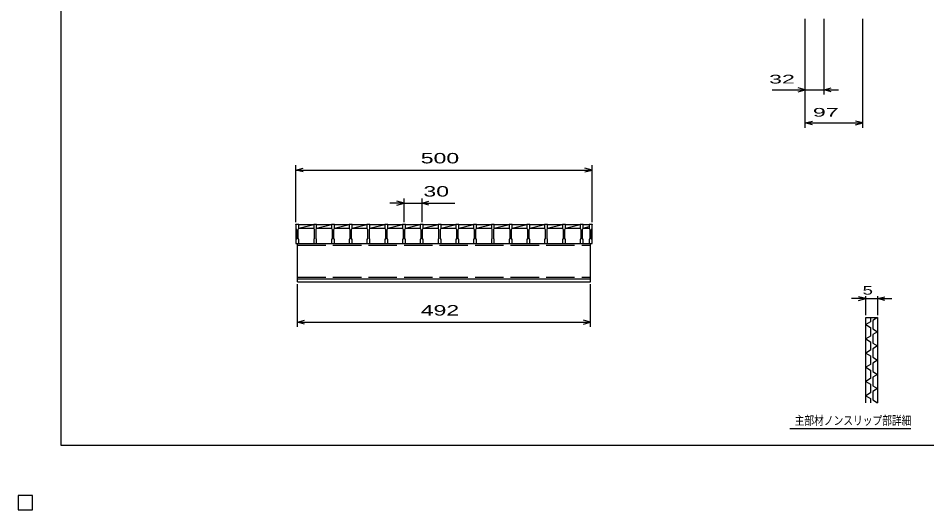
# Model space of a CAD drawing. Units: millimetres, scale not verified. Extents: x -1456 to 1385, y -1026 to 843.
# Drawn here: x -1456 to 78, y -1026 to -196 of the extents above; entities that cross this region are included whole.
import ezdxf
from ezdxf.enums import TextEntityAlignment as Align

# ---------------------------------------------------------------- set-up
doc = ezdxf.new("R2010")
doc.units = ezdxf.units.MM
doc.header["$LTSCALE"] = 8
doc.linetypes.add('DASHED', pattern=[7.5, 6, -1.5])
for name, color, linetype, lineweight in [('0_2', 150, 'Continuous', 25), ('16', 3, 'Continuous', 25), ('22', 4, 'Continuous', 25), ('24', 2, 'Continuous', 25), ('32', 4, 'Continuous', 25)]:
    doc.layers.add(name, color=color, linetype=linetype, lineweight=lineweight)
doc.styles.add('ベクトル', font='')
doc.styles.get('ベクトル').set_extended_font_data('ベクトル')

msp = doc.modelspace()

# ---------------------------------------------------------------- linework, layer by layer
at = {"layer": '0_2'}
for p, q in [((-1383.2, -917.2), (-1383.2, 842.8)), ((1384.8, -917.2), (-1383.2, -917.2)), ((-1432, -1002), (-1456, -1002)), ((-1456, -1002), (-1456, -1026)), ((-1432, -1002), (-1456, -1002)), ((-1456, -1002), (-1456, -1026)), ((-1432, -1002), (-1456, -1002)), ((-1456, -1002), (-1456, -1026)), ((-1432, -1002), (-1456, -1002)), ((-1456, -1002), (-1456, -1026)), ((-1432, -1002), (-1456, -1002)), ((-1456, -1002), (-1456, -1026)), ((-1432, -1026), (-1432, -1002)), ((-1432, -1026), (-1432, -1002)), ((-1432, -1026), (-1432, -1002)), ((-1432, -1026), (-1432, -1002)), ((-1432, -1026), (-1432, -1002)), ((-1456, -1026), (-1432, -1026)), ((-1456, -1026), (-1432, -1026)), ((-1456, -1026), (-1432, -1026)), ((-1456, -1026), (-1432, -1026)), ((-1456, -1026), (-1432, -1026))]:
    msp.add_line(p, q, dxfattribs=at)
at = {"layer": '16'}
for p, q in [((-987, -544), (-987, -543.3)), ((-987, -543.3), (-982, -543.3)), ((-987, -544), (-987, -550.5)), ((-982, -544), (-987, -544)), ((-987, -544), (-987, -576)), ((-987, -550.5), (-986, -552.5)), ((-983, -552.5), (-982, -550.5)), ((-982, -543.3), (-982, -544)), ((-982, -550.5), (-982, -544)), ((-982, -544), (-957, -544)), ((-982, -550), (-957, -544)), ((-982, -550), (-957, -550)), ((-957, -544), (-957, -543.3)), ((-957, -543.3), (-952, -543.3)), ((-957, -544), (-957, -550.5)), ((-952, -544), (-957, -544)), ((-957, -550.5), (-956, -552.5)), ((-953, -552.5), (-952, -550.5)), ((-952, -543.3), (-952, -544)), ((-952, -550.5), (-952, -544)), ((-952, -544), (-927, -544)), ((-952, -550), (-927, -544)), ((-952, -550), (-927, -550)), ((-927, -544), (-927, -543.3)), ((-927, -543.3), (-922, -543.3)), ((-927, -544), (-927, -550.5)), ((-922, -544), (-927, -544)), ((-927, -550.5), (-926, -552.5)), ((-923, -552.5), (-922, -550.5)), ((-922, -543.3), (-922, -544)), ((-922, -550.5), (-922, -544)), ((-922, -544), (-897, -544)), ((-922, -550), (-897, -544)), ((-922, -550), (-897, -550)), ((-897, -544), (-897, -543.3)), ((-897, -543.3), (-892, -543.3)), ((-897, -544), (-897, -550.5)), ((-892, -544), (-897, -544)), ((-897, -550.5), (-896, -552.5)), ((-893, -552.5), (-892, -550.5)), ((-892, -543.3), (-892, -544)), ((-892, -550.5), (-892, -544)), ((-892, -544), (-867, -544)), ((-892, -550), (-867, -544)), ((-892, -550), (-867, -550)), ((-867, -544), (-867, -543.3)), ((-867, -543.3), (-862, -543.3)), ((-867, -544), (-867, -550.5)), ((-862, -544), (-867, -544)), ((-867, -550.5), (-866, -552.5)), ((-863, -552.5), (-862, -550.5)), ((-862, -543.3), (-862, -544)), ((-862, -550.5), (-862, -544)), ((-862, -544), (-837, -544)), ((-862, -550), (-837, -544)), ((-862, -550), (-837, -550)), ((-837, -544), (-837, -543.3)), ((-837, -543.3), (-832, -543.3)), ((-837, -544), (-837, -550.5)), ((-832, -544), (-837, -544)), ((-837, -550.5), (-836, -552.5)), ((-833, -552.5), (-832, -550.5)), ((-832, -543.3), (-832, -544)), ((-832, -550.5), (-832, -544)), ((-832, -544), (-807, -544)), ((-832, -550), (-807, -544)), ((-832, -550), (-807, -550)), ((-807, -544), (-807, -543.3)), ((-807, -543.3), (-802, -543.3)), ((-807, -544), (-807, -550.5)), ((-802, -544), (-807, -544)), ((-807, -550.5), (-806, -552.5)), ((-803, -552.5), (-802, -550.5)), ((-802, -543.3), (-802, -544)), ((-802, -550.5), (-802, -544)), ((-802, -544), (-777, -544)), ((-802, -550), (-777, -544)), ((-802, -550), (-777, -550)), ((-777, -544), (-777, -543.3)), ((-777, -543.3), (-772, -543.3)), ((-777, -544), (-777, -550.5)), ((-772, -544), (-777, -544)), ((-777, -550.5), (-776, -552.5)), ((-773, -552.5), (-772, -550.5)), ((-772, -543.3), (-772, -544)), ((-772, -550.5), (-772, -544)), ((-772, -544), (-747, -544)), ((-772, -550), (-747, -544)), ((-772, -550), (-747, -550)), ((-747, -544), (-747, -543.3)), ((-747, -543.3), (-742, -543.3)), ((-747, -544), (-747, -550.5)), ((-742, -544), (-747, -544)), ((-747, -550.5), (-746, -552.5)), ((-743, -552.5), (-742, -550.5)), ((-742, -543.3), (-742, -544)), ((-742, -550.5), (-742, -544)), ((-742, -544), (-717, -544)), ((-742, -550), (-717, -544)), ((-742, -550), (-717, -550)), ((-717, -544), (-717, -543.3)), ((-717, -543.3), (-712, -543.3)), ((-717, -544), (-717, -550.5)), ((-712, -544), (-717, -544)), ((-717, -550.5), (-716, -552.5)), ((-713, -552.5), (-712, -550.5)), ((-712, -543.3), (-712, -544)), ((-712, -550.5), (-712, -544)), ((-712, -544), (-687, -544)), ((-712, -550), (-687, -544)), ((-712, -550), (-687, -550)), ((-687, -544), (-687, -543.3)), ((-687, -543.3), (-682, -543.3)), ((-687, -544), (-687, -550.5)), ((-682, -544), (-687, -544)), ((-687, -550.5), (-686, -552.5)), ((-683, -552.5), (-682, -550.5)), ((-682, -543.3), (-682, -544)), ((-682, -550.5), (-682, -544)), ((-682, -544), (-657, -544)), ((-682, -550), (-657, -544)), ((-682, -550), (-657, -550)), ((-657, -544), (-657, -543.3)), ((-657, -543.3), (-652, -543.3)), ((-657, -544), (-657, -550.5)), ((-652, -544), (-657, -544)), ((-657, -550.5), (-656, -552.5)), ((-653, -552.5), (-652, -550.5)), ((-652, -543.3), (-652, -544)), ((-652, -550.5), (-652, -544)), ((-652, -544), (-627, -544)), ((-652, -550), (-627, -544)), ((-652, -550), (-627, -550)), ((-627, -544), (-627, -543.3)), ((-627, -543.3), (-622, -543.3)), ((-627, -544), (-627, -550.5)), ((-622, -544), (-627, -544)), ((-627, -550.5), (-626, -552.5)), ((-623, -552.5), (-622, -550.5)), ((-622, -543.3), (-622, -544)), ((-622, -550.5), (-622, -544)), ((-622, -544), (-597, -544)), ((-622, -550), (-597, -544)), ((-622, -550), (-597, -550)), ((-597, -544), (-597, -543.3)), ((-597, -543.3), (-592, -543.3)), ((-597, -544), (-597, -550.5)), ((-592, -544), (-597, -544)), ((-597, -550.5), (-596, -552.5)), ((-593, -552.5), (-592, -550.5)), ((-592, -543.3), (-592, -544)), ((-592, -550.5), (-592, -544)), ((-592, -544), (-567, -544)), ((-592, -550), (-567, -544)), ((-592, -550), (-567, -550)), ((-567, -544), (-567, -543.3)), ((-567, -543.3), (-562, -543.3)), ((-567, -544), (-567, -550.5)), ((-562, -544), (-567, -544)), ((-567, -550.5), (-566, -552.5)), ((-563, -552.5), (-562, -550.5)), ((-562, -543.3), (-562, -544)), ((-562, -550.5), (-562, -544)), ((-562, -544), (-537, -544)), ((-562, -550), (-537, -544)), ((-562, -550), (-537, -550)), ((-537, -544), (-537, -543.3)), ((-537, -543.3), (-532, -543.3)), ((-537, -544), (-537, -550.5)), ((-532, -544), (-537, -544)), ((-537, -550.5), (-536, -552.5)), ((-533, -552.5), (-532, -550.5)), ((-532, -543.3), (-532, -544)), ((-532, -550.5), (-532, -544)), ((-532, -544), (-507, -544)), ((-532, -550), (-507, -544)), ((-532, -550), (-507, -550)), ((-507, -544), (-507, -543.3)), ((-507, -543.3), (-502, -543.3)), ((-507, -544), (-507, -550.5)), ((-502, -544), (-507, -544)), ((-507, -550.5), (-506, -552.5)), ((-503, -552.5), (-502, -550.5)), ((-502, -543.3), (-502, -544)), ((-502, -550.5), (-502, -544)), ((-502, -544), (-492, -544)), ((-502, -550), (-492, -547.6)), ((-502, -550), (-492, -550)), ((-492, -544), (-492, -543.3)), ((-492, -543.3), (-487, -543.3)), ((-492, -544), (-492, -550.5)), ((-487, -544), (-492, -544)), ((-492, -550.5), (-491, -552.5)), ((-488, -552.5), (-487, -550.5)), ((-487, -543.3), (-487, -544)), ((-487, -550.5), (-487, -544)), ((-487, -576), (-487, -544)), ((-986, -567.5), (-987, -569.5)), ((-986, -552.5), (-986, -567.5)), ((-983, -567.5), (-983, -552.5)), ((-982, -569.5), (-983, -567.5)), ((-956, -567.5), (-957, -569.5)), ((-956, -552.5), (-956, -567.5)), ((-953, -567.5), (-953, -552.5)), ((-952, -569.5), (-953, -567.5)), ((-926, -567.5), (-927, -569.5)), ((-926, -552.5), (-926, -567.5)), ((-923, -567.5), (-923, -552.5)), ((-922, -569.5), (-923, -567.5)), ((-896, -567.5), (-897, -569.5)), ((-896, -552.5), (-896, -567.5)), ((-893, -567.5), (-893, -552.5)), ((-892, -569.5), (-893, -567.5)), ((-866, -567.5), (-867, -569.5)), ((-866, -552.5), (-866, -567.5)), ((-863, -567.5), (-863, -552.5)), ((-862, -569.5), (-863, -567.5)), ((-836, -567.5), (-837, -569.5)), ((-836, -552.5), (-836, -567.5)), ((-833, -567.5), (-833, -552.5)), ((-832, -569.5), (-833, -567.5)), ((-806, -567.5), (-807, -569.5)), ((-806, -552.5), (-806, -567.5)), ((-803, -567.5), (-803, -552.5)), ((-802, -569.5), (-803, -567.5)), ((-776, -567.5), (-777, -569.5)), ((-776, -552.5), (-776, -567.5)), ((-773, -567.5), (-773, -552.5)), ((-772, -569.5), (-773, -567.5)), ((-746, -567.5), (-747, -569.5)), ((-746, -552.5), (-746, -567.5)), ((-743, -567.5), (-743, -552.5)), ((-742, -569.5), (-743, -567.5)), ((-716, -567.5), (-717, -569.5)), ((-716, -552.5), (-716, -567.5)), ((-713, -567.5), (-713, -552.5)), ((-712, -569.5), (-713, -567.5)), ((-686, -567.5), (-687, -569.5)), ((-686, -552.5), (-686, -567.5)), ((-683, -567.5), (-683, -552.5)), ((-682, -569.5), (-683, -567.5)), ((-656, -567.5), (-657, -569.5)), ((-656, -552.5), (-656, -567.5)), ((-653, -567.5), (-653, -552.5)), ((-652, -569.5), (-653, -567.5)), ((-626, -567.5), (-627, -569.5)), ((-626, -552.5), (-626, -567.5)), ((-623, -567.5), (-623, -552.5)), ((-622, -569.5), (-623, -567.5)), ((-596, -567.5), (-597, -569.5)), ((-596, -552.5), (-596, -567.5)), ((-593, -567.5), (-593, -552.5)), ((-592, -569.5), (-593, -567.5)), ((-566, -567.5), (-567, -569.5)), ((-566, -552.5), (-566, -567.5)), ((-563, -567.5), (-563, -552.5)), ((-562, -569.5), (-563, -567.5)), ((-536, -567.5), (-537, -569.5)), ((-536, -552.5), (-536, -567.5)), ((-533, -567.5), (-533, -552.5)), ((-532, -569.5), (-533, -567.5)), ((-506, -567.5), (-507, -569.5)), ((-506, -552.5), (-506, -567.5)), ((-503, -567.5), (-503, -552.5)), ((-502, -569.5), (-503, -567.5)), ((-491, -567.5), (-492, -569.5)), ((-491, -552.5), (-491, -567.5)), ((-488, -567.5), (-488, -552.5)), ((-487, -569.5), (-488, -567.5)), ((-987, -569.5), (-987, -576)), ((-987, -576), (-982, -576)), ((-984.5, -576), (-489.5, -576)), ((-984.5, -636), (-984.5, -576)), ((-982, -576), (-982, -569.5)), ((-982, -576), (-957, -576)), ((-957, -569.5), (-957, -576)), ((-957, -576), (-952, -576)), ((-952, -576), (-952, -569.5)), ((-952, -576), (-927, -576)), ((-927, -569.5), (-927, -576)), ((-927, -576), (-922, -576)), ((-922, -576), (-922, -569.5)), ((-922, -576), (-897, -576)), ((-897, -569.5), (-897, -576)), ((-897, -576), (-892, -576)), ((-892, -576), (-892, -569.5)), ((-892, -576), (-867, -576)), ((-867, -569.5), (-867, -576)), ((-867, -576), (-862, -576)), ((-862, -576), (-862, -569.5)), ((-862, -576), (-837, -576)), ((-837, -569.5), (-837, -576)), ((-837, -576), (-832, -576)), ((-832, -576), (-832, -569.5)), ((-832, -576), (-807, -576)), ((-807, -569.5), (-807, -576)), ((-807, -576), (-802, -576)), ((-802, -576), (-802, -569.5)), ((-802, -576), (-777, -576)), ((-777, -569.5), (-777, -576)), ((-777, -576), (-772, -576)), ((-772, -576), (-772, -569.5)), ((-772, -576), (-747, -576)), ((-747, -569.5), (-747, -576)), ((-747, -576), (-742, -576)), ((-742, -576), (-742, -569.5)), ((-742, -576), (-717, -576)), ((-717, -569.5), (-717, -576)), ((-717, -576), (-712, -576)), ((-712, -576), (-712, -569.5)), ((-712, -576), (-687, -576)), ((-687, -569.5), (-687, -576)), ((-687, -576), (-682, -576)), ((-682, -576), (-682, -569.5)), ((-682, -576), (-657, -576)), ((-657, -569.5), (-657, -576)), ((-657, -576), (-652, -576)), ((-652, -576), (-652, -569.5)), ((-652, -576), (-627, -576)), ((-627, -569.5), (-627, -576)), ((-627, -576), (-622, -576)), ((-622, -576), (-622, -569.5)), ((-622, -576), (-597, -576)), ((-597, -569.5), (-597, -576)), ((-597, -576), (-592, -576)), ((-592, -576), (-592, -569.5)), ((-592, -576), (-567, -576)), ((-567, -569.5), (-567, -576)), ((-567, -576), (-562, -576)), ((-562, -576), (-562, -569.5)), ((-562, -576), (-537, -576)), ((-537, -569.5), (-537, -576)), ((-537, -576), (-532, -576)), ((-532, -576), (-532, -569.5)), ((-532, -576), (-499.5, -576)), ((-507, -569.5), (-507, -576)), ((-502, -576), (-502, -569.5)), ((-499.5, -576), (-494.5, -576)), ((-494.5, -576), (-492, -576)), ((-492, -569.5), (-492, -576)), ((-492, -576), (-487, -576)), ((-489.5, -636), (-489.5, -576)), ((-487, -576), (-487, -569.5)), ((-984.5, -636), (-489.5, -636)), ((-984.5, -641), (-984.5, -636)), ((-984.5, -636), (-489.5, -636)), ((-984.5, -641), (-489.5, -641)), ((-489.5, -641), (-489.5, -636)), ((-1432, -1002), (-1456, -1002)), ((-1456, -1002), (-1456, -1026)), ((-1432, -1002), (-1456, -1002)), ((-1456, -1002), (-1456, -1026)), ((-1432, -1002), (-1456, -1002)), ((-1456, -1002), (-1456, -1026)), ((-1432, -1002), (-1456, -1002)), ((-1456, -1002), (-1456, -1026)), ((-1432, -1002), (-1456, -1002)), ((-1456, -1002), (-1456, -1026)), ((-1432, -1026), (-1432, -1002)), ((-1432, -1026), (-1432, -1002)), ((-1432, -1026), (-1432, -1002)), ((-1432, -1026), (-1432, -1002)), ((-1432, -1026), (-1432, -1002)), ((-1456, -1026), (-1432, -1026)), ((-1456, -1026), (-1432, -1026)), ((-1456, -1026), (-1432, -1026)), ((-1456, -1026), (-1432, -1026)), ((-1456, -1026), (-1432, -1026))]:
    msp.add_line(p, q, dxfattribs=at)
at = {"layer": '16', "linetype": 'DASHED'}
for p, q in [((-984.5, -579.2), (-489.5, -579.2)), ((-984.5, -632.8), (-489.5, -632.8))]:
    msp.add_line(p, q, dxfattribs=at)
at = {"layer": '22'}
for p, q in [((-127, -324.5), (-127, -196.5)), ((-127, -380.5), (-127, -196.5)), ((-95, -324.5), (-95, -196.5)), ((-30, -380.5), (-30, -196.5)), ((-183, -316.5), (-127, -316.5)), ((-127, -316.5), (-139, -313.3)), ((-139, -319.7), (-127, -316.5)), ((-127, -316.5), (-95, -316.5)), ((-95, -316.5), (-83, -313.3)), ((-83, -319.7), (-95, -316.5)), ((-95, -316.5), (-71, -316.5)), ((-127, -372.5), (-115, -369.3)), ((-115, -375.7), (-127, -372.5)), ((-127, -372.5), (-30, -372.5)), ((-30, -372.5), (-42, -369.3)), ((-42, -375.7), (-30, -372.5)), ((-987, -540), (-987, -444)), ((-487, -540), (-487, -444)), ((-987, -452), (-975, -448.8)), ((-975, -455.2), (-987, -452)), ((-987, -452), (-487, -452)), ((-487, -452), (-499, -448.8)), ((-499, -455.2), (-487, -452)), ((-804.5, -508), (-816.5, -504.8)), ((-804.5, -540), (-804.5, -500)), ((-774.5, -500), (-774.5, -540)), ((-774.5, -508), (-762.5, -504.8)), ((-804.5, -508), (-828.5, -508)), ((-816.5, -511.2), (-804.5, -508)), ((-804.5, -508), (-774.5, -508)), ((-762.5, -511.2), (-774.5, -508)), ((-774.5, -508), (-718.5, -508)), ((-984.5, -717), (-984.5, -645)), ((-489.5, -717), (-489.5, -645)), ((-984.5, -709), (-972.5, -705.8)), ((-972.5, -712.2), (-984.5, -709)), ((-984.5, -709), (-489.5, -709)), ((-489.5, -709), (-501.5, -705.8)), ((-501.5, -712.2), (-489.5, -709))]:
    msp.add_line(p, q, dxfattribs=at)
at = {"layer": '22', "color": 2}
for p, q in [((-1432, -1002), (-1456, -1002)), ((-1456, -1002), (-1456, -1026)), ((-1432, -1002), (-1456, -1002)), ((-1456, -1002), (-1456, -1026)), ((-1432, -1002), (-1456, -1002)), ((-1456, -1002), (-1456, -1026)), ((-1432, -1026), (-1432, -1002)), ((-1432, -1026), (-1432, -1002)), ((-1432, -1026), (-1432, -1002)), ((-1456, -1026), (-1432, -1026)), ((-1456, -1026), (-1432, -1026)), ((-1456, -1026), (-1432, -1026))]:
    msp.add_line(p, q, dxfattribs=at)
at = {"layer": '24', "color": 4}
for p, q in [((-1432, -1002), (-1456, -1002)), ((-1456, -1002), (-1456, -1026)), ((-1432, -1002), (-1456, -1002)), ((-1456, -1002), (-1456, -1026)), ((-1432, -1002), (-1456, -1002)), ((-1456, -1002), (-1456, -1026)), ((-1432, -1026), (-1432, -1002)), ((-1432, -1026), (-1432, -1002)), ((-1432, -1026), (-1432, -1002)), ((-1456, -1026), (-1432, -1026)), ((-1456, -1026), (-1432, -1026)), ((-1456, -1026), (-1432, -1026))]:
    msp.add_line(p, q, dxfattribs=at)
at = {"layer": '32'}
for p, q in [((-24.8, -669.2), (-48.8, -669.2)), ((-24.8, -669.2), (-36.8, -666)), ((-36.8, -672.4), (-24.8, -669.2)), ((-24.8, -697.2), (-24.8, -665.2)), ((-24.8, -669.2), (-4.8, -669.2)), ((-4.8, -665.2), (-4.8, -697.2)), ((-4.8, -669.2), (7.2, -666)), ((7.2, -672.4), (-4.8, -669.2)), ((-4.8, -669.2), (19.2, -669.2)), ((-24.8, -701.2), (-4.8, -701.2)), ((-24.8, -845.2), (-24.8, -701.2)), ((-16.8, -701.2), (-16.8, -708.4)), ((-4.8, -701.2), (-12.8, -706)), ((-4.8, -701.2), (-4.8, -845.2)), ((-16.8, -708.4), (-24.8, -713.2)), ((-24.8, -713.2), (-16.8, -718)), ((-16.8, -718), (-16.8, -732.4)), ((-12.8, -706), (-12.8, -720.4)), ((-12.8, -720.4), (-4.8, -725.2)), ((-16.8, -732.4), (-24.8, -737.2)), ((-4.8, -725.2), (-12.8, -730)), ((-12.8, -730), (-12.8, -744.4)), ((-24.8, -737.2), (-16.8, -742)), ((-16.8, -742), (-16.8, -756.4)), ((-12.8, -744.4), (-4.8, -749.2)), ((-4.8, -749.2), (-12.8, -754)), ((-16.8, -756.4), (-24.8, -761.2)), ((-24.8, -761.2), (-16.8, -766)), ((-16.8, -766), (-16.8, -780.4)), ((-12.8, -754), (-12.8, -768.4)), ((-16.8, -780.4), (-24.8, -785.2)), ((-12.8, -768.4), (-4.8, -773.2)), ((-4.8, -773.2), (-12.8, -778)), ((-12.8, -778), (-12.8, -792.4)), ((-24.8, -785.2), (-16.8, -790)), ((-16.8, -790), (-16.8, -804.4)), ((-12.8, -792.4), (-4.8, -797.2)), ((-4.8, -797.2), (-12.8, -802)), ((-16.8, -804.4), (-24.8, -809.2)), ((-24.8, -809.2), (-16.8, -814)), ((-12.8, -802), (-12.8, -816.4)), ((-16.8, -828.4), (-24.8, -833.2)), ((-16.8, -814), (-16.8, -828.4)), ((-12.8, -816.4), (-4.8, -821.2)), ((-4.8, -821.2), (-12.8, -826)), ((-12.8, -826), (-12.8, -840.4)), ((-24.8, -833.2), (-16.8, -838)), ((-16.8, -838), (-16.8, -845.2)), ((-12.8, -840.4), (-4.8, -845.2)), ((51.2, -889.2), (-152.8, -889.2)), ((-1432, -1002), (-1456, -1002)), ((-1456, -1002), (-1456, -1026)), ((-1432, -1002), (-1456, -1002)), ((-1456, -1002), (-1456, -1026)), ((-1432, -1002), (-1456, -1002)), ((-1456, -1002), (-1456, -1026)), ((-1432, -1002), (-1456, -1002)), ((-1456, -1002), (-1456, -1026)), ((-1432, -1002), (-1456, -1002)), ((-1456, -1002), (-1456, -1026)), ((-1432, -1026), (-1432, -1002)), ((-1432, -1026), (-1432, -1002)), ((-1432, -1026), (-1432, -1002)), ((-1432, -1026), (-1432, -1002)), ((-1432, -1026), (-1432, -1002)), ((-1456, -1026), (-1432, -1026)), ((-1456, -1026), (-1432, -1026)), ((-1456, -1026), (-1432, -1026)), ((-1456, -1026), (-1432, -1026)), ((-1456, -1026), (-1432, -1026))]:
    msp.add_line(p, q, dxfattribs=at)

# ---------------------------------------------------------------- texts
at = {"layer": '22', "color": 2, "style": 'ベクトル'}
for s, height, width, p in [(' 32 ', 14.66, 2, (-199, -298.5)), ('  97', 14.66, 2, (-135.925, -354.5)), (' 500 ', 17.6, 1.65, (-787, -432)), (' 30 ', 17.6, 1.65, (-782.5, -488)), (' 492 ', 17.6, 1.65, (-787, -689))]:
    msp.add_text(s, height=height, dxfattribs=dict(at, width=width)).set_placement(p, align=Align.MIDDLE_LEFT)
at = {"layer": '32', "color": 2, "style": 'ベクトル'}
for s, width, p in [(' 5 ', 1.6, (-38.8, -655.2)), ('主部材ノンスリップ部詳細', 0.8, (-144.8, -875.2))]:
    msp.add_text(s, height=14.66, dxfattribs=dict(at, width=width)).set_placement(p, align=Align.MIDDLE_LEFT)

doc.saveas('drawing.dxf')
